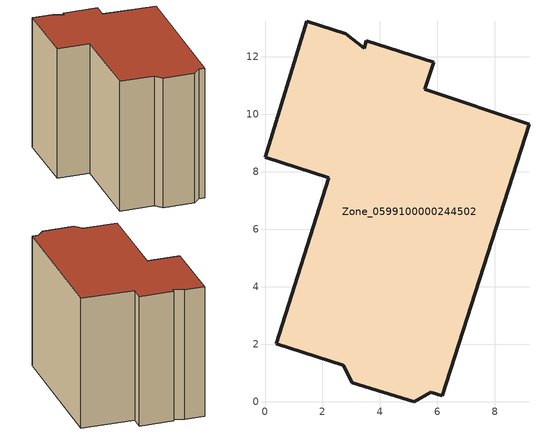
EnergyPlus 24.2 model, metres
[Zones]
Zone_0599100000244502
 floor ground (C_G): 2.81,12.8 3.45,12.3 3.53,12.57 5.87,11.82 5.56,10.87 9.19,9.66 6.18,0.2 5.78,0.32 5.19,0 3.04,0.65 2.73,1.27 0.39,2.02 2.21,7.79 0,8.5 1.45,13.23 z0
 wall outside (C_F): 5.56,10.87 5.87,11.82 3.53,12.57 3.45,12.3 2.81,12.8 1.45,13.23 0,8.5 2.21,7.79 0.39,2.02 2.73,1.27 3.04,0.65 5.19,0 5.78,0.32 6.18,0.2 9.19,9.66 5.56,10.87 z0:9.74
 roof outside (C_R): 3.45,12.3 2.81,12.8 1.45,13.23 0,8.5 2.21,7.79 0.39,2.02 2.73,1.27 3.04,0.65 5.19,0 5.78,0.32 6.18,0.2 9.19,9.66 5.56,10.87 5.87,11.82 3.53,12.57 z9.74
[BUILDING]
Pand.0599100000244502: North Axis=0; Terrain=City; Loads Convergence Tolerance Value=0.04; Temperature Convergence Tolerance Value=0.4; Solar Distribution=FullExterior; Maximum Number of Warmup Days=25; Minimum Number of Warmup Days=1
[Site:Location]
Rotterdam.The.Hague.AP_ZH_NLD Design_Conditions: Latitude=51.96; Longitude=4.45; Time Zone=1; Elevation=-4.5
[SITE:GROUNDTEMPERATURE:BUILDINGSURFACE]
18, 18, 18, 18, 18, 18, 18, 18, 18, 18, 18, 18
[MATERIAL] Thermal Absorptance=0.9; Solar Absorptance=0.7; Visible Absorptance=0.7
Name | Roughness | Thickness | Conductivity | Density | Specific Heat
G.TC.1946 | MediumSmooth | 0.15 | 1 | 540 | 1210
F.TC.1946 | Rough | 0.3 | 0.857143 | 1920 | 840
R.TC.1946 | MediumRough | 0.2 | 0.909091 | 1500 | 1000
[CONSTRUCTION]
C_G: G.TC.1946
C_F: F.TC.1946
C_R: R.TC.1946
[ZONE]
Zone_0599100000244502: Type=1; Multiplier=1; Ceiling Height=Autocalculate; Volume=Autocalculate; Floor Area=autocalculate; Part of Total Floor Area=Yes
[ZONEINFILTRATION:DESIGNFLOWRATE]
Infil_Zone_0599100000244502: Zone or ZoneList or Space or SpaceList=Zone_0599100000244502; Schedule=AlwaysOn; Design Flow Rate Calculation Method=Flow/Area; Flow Rate per Floor Area=0.003; Constant Term Coefficient=1; Temperature Term Coefficient=0; Velocity Term Coefficient=0; Velocity Squared Term Coefficient=0
[HVACTEMPLATE:ZONE:IDEALLOADSAIRSYSTEM]
Zone_0599100000244502: Maximum Heating Supply Air Temperature=50; Minimum Cooling Supply Air Temperature=13; Maximum Heating Supply Air Humidity Ratio=0.0156; Minimum Cooling Supply Air Humidity Ratio=0.0077; Heating Limit=NoLimit; Cooling Limit=NoLimit; Dehumidification Control Type=ConstantSensibleHeatRatio; Cooling Sensible Heat Ratio=0.7; Dehumidification Setpoint=60; Humidification Control Type=None; Humidification Setpoint=30; Outdoor Air Method=None; Outdoor Air Flow Rate per Person=0.00944; Outdoor Air Flow Rate per Zone Floor Area=0; Outdoor Air Flow Rate per Zone=0; Demand Controlled Ventilation Type=None; Outdoor Air Economizer Type=NoEconomizer; Heat Recovery Type=None; Sensible Heat Recovery Effectiveness=0.7; Latent Heat Recovery Effectiveness=0.65
[ZONECONTROL:THERMOSTAT]
ThermostatControl_Zone_0599100000244502: Zone or ZoneList=Zone_0599100000244502; Control Type Schedule=DualSetpointControlType; Control 1=Thermostat_Zone_0599100000244502; Temperature Difference Between Cutout And Setpoint=0
[THERMOSTATSETPOINT:DUALSETPOINT]
Thermostat_Zone_0599100000244502: Heating Setpoint Temperature Schedule=HeatingSetpoint_Zone_0599100000244502; Cooling Setpoint Temperature Schedule=CoolingSetpoint_Zone_0599100000244502
[SCHEDULE:COMPACT]
HeatingSetpoint_Zone_0599100000244502: Through: 12/31, For: AllDays, Until: 24:00, 21
CoolingSetpoint_Zone_0599100000244502: Through: 12/31, For: AllDays, Until: 24:00, 24
DualSetpointControlType: Through: 12/31, For: AllDays, Until: 24:00, 4
AlwaysOn: Through: 12/31, For: AllDays, Until: 24:00, 1
